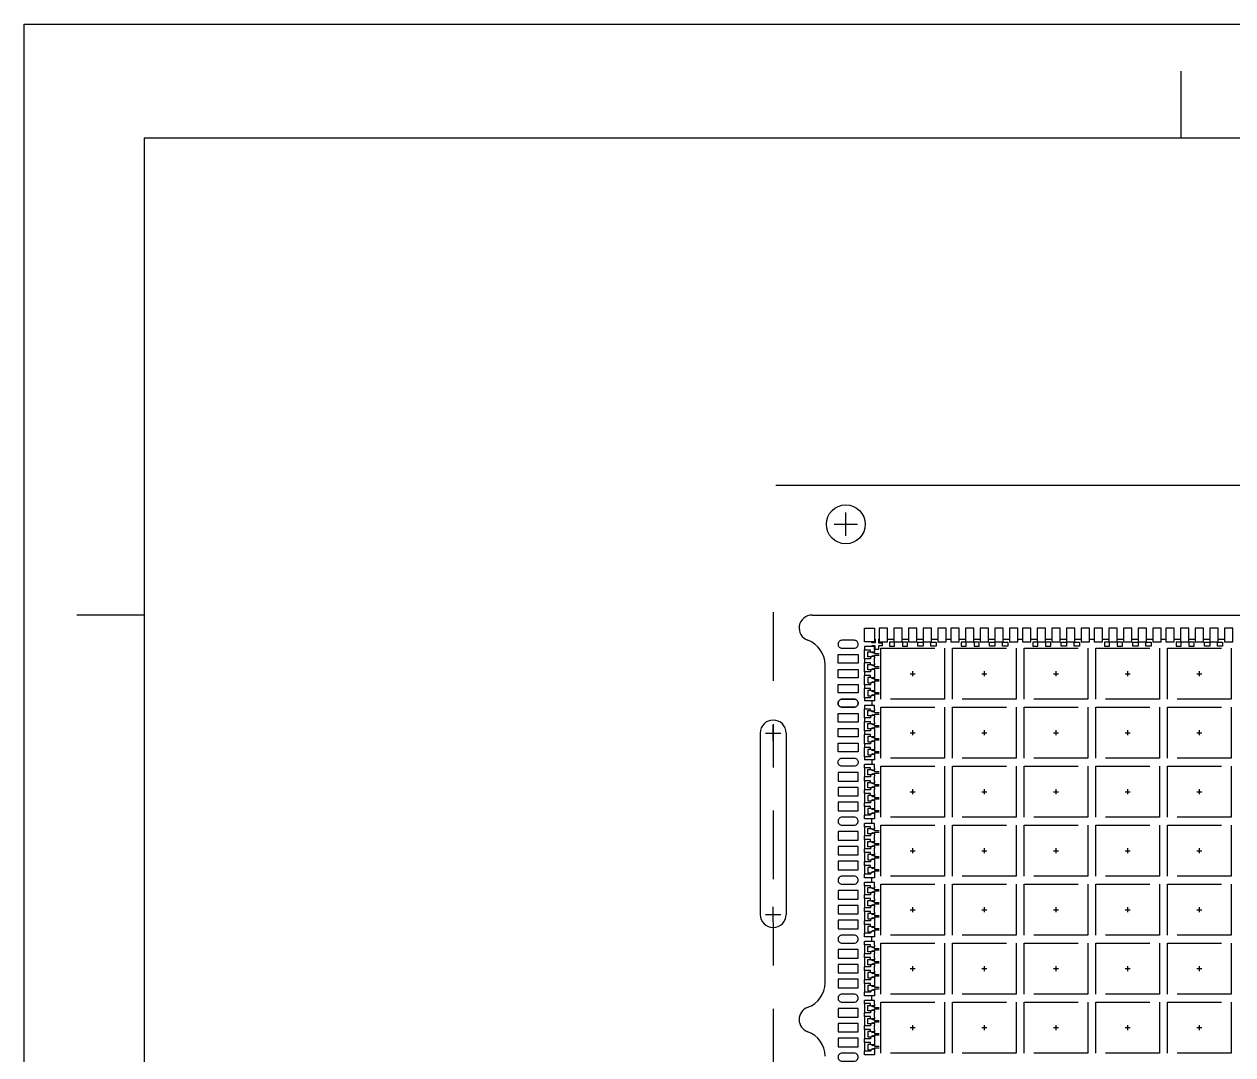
# Model space of a CAD drawing. Header units: millimetres. Extents: x 393.2 to 449.6, y 107.5 to 114.2.
# Drawn here: x 403.804 to 406.603, y 111.834 to 114.219 of the extents above; entities that cross this region are included whole.
import ezdxf

# ---------------------------------------------------------------- set-up
doc = ezdxf.new("R2010")
doc.units = ezdxf.units.MM
doc.header["$LTSCALE"] = 0.5
for name, pattern in [('CENTER', [50.8, 31.75, -6.35, 6.35, -6.35]), ('HIDDEN', [0.375, 0.25, -0.125]), ('PHANTOM', [2.5, 1.25, -0.25, 0.25, -0.25, 0.25, -0.25])]:
    doc.linetypes.add(name, pattern=pattern)
for name, color, linetype in [('1D', 4, 'Continuous'), ('BTM', 7, 'HIDDEN'), ('CEN', 2, 'CENTER'), ('DIM', 3, 'Continuous'), ('PKG', 1, 'PHANTOM'), ('TB', 7, 'Continuous')]:
    doc.layers.add(name, color=color, linetype=linetype)

# ---------------------------------------------------------------- blocks, each defined once
blk = doc.blocks.new('FR')
at = {"layer": 'TB'}
for p, q in [((78.321, 188.674), (78.321, 193.217)), ((8.115, 188.674), (8.115, 9.03)), ((275.589, 188.674), (8.115, 188.674)), ((3.573, 156.432), (8.115, 156.432))]:
    blk.add_line(p, q, dxfattribs=at)
blk.add_lwpolyline([(0, 196.391), (282.456, 196.391), (282.456, 0), (0, 0)], close=True, dxfattribs=at)
blk = doc.blocks.new('*U100')
at = {"layer": 'CEN', "ltscale": 0.005}
for p, q in [((-0.006, 0), (0.006, 0)), ((0, -0.006), (0, 0.006))]:
    blk.add_line(p, q, dxfattribs=at)
at = {"layer": 'PKG', "color": 1, "linetype": 'HIDDEN'}
blk.add_lwpolyline([(-0.0738, -0.0591), (-0.0738, 0.0591), (0.0738, 0.0591), (0.0738, -0.0591)], close=True, dxfattribs=at)
blk = doc.blocks.new('*U101')
at = {"layer": 'CEN', "color": 0, "linetype": 'ByBlock', "lineweight": -2, "transparency": 16777216}
for p in [(0, 3.4125), (0.1659, 3.4125), (0.3318, 3.4125), (0.4977, 3.4125), (0.6636, 3.4125), (0, 3.276), (0.1659, 3.276), (0.3318, 3.276), (0.4977, 3.276), (0.6636, 3.276), (0, 3.1395), (0.1659, 3.1395), (0.3318, 3.1395), (0.4977, 3.1395), (0.6636, 3.1395), (0, 3.003), (0.1659, 3.003), (0.3318, 3.003), (0.4977, 3.003), (0.6636, 3.003), (0, 2.8665), (0.1659, 2.8665), (0.3318, 2.8665), (0.4977, 2.8665), (0.6636, 2.8665), (0, 2.73), (0.1659, 2.73), (0.3318, 2.73), (0.4977, 2.73), (0.6636, 2.73), (0, 2.5935), (0.1659, 2.5935), (0.3318, 2.5935), (0.4977, 2.5935), (0.6636, 2.5935)]:
    blk.add_blockref('*U100', p, dxfattribs=at)

msp = doc.modelspace()

# ---------------------------------------------------------------- linework, layer by layer
for p, q in [((409.3425, 113.1516), (405.5444, 113.1516)), ((405.5086, 112.5786), (405.5086, 112.1587)), ((405.5686, 112.5786), (405.5686, 112.1587))]:
    msp.add_line(p, q)
at = {"ltscale": 0.03}
for p, q in [((405.7503, 112.7787), (405.7503, 112.7702)), ((405.7732, 112.7787), (405.7503, 112.7787)), ((405.7732, 112.7701), (405.7732, 112.7787)), ((405.7635, 112.7702), (405.7503, 112.7702)), ((405.7635, 112.7504), (405.7503, 112.7504)), ((405.7503, 112.7504), (405.7503, 112.7414)), ((405.7635, 112.7669), (405.7635, 112.7702)), ((405.7635, 112.7669), (405.765, 112.7669)), ((405.7635, 112.7549), (405.7635, 112.7504)), ((405.765, 112.7549), (405.7635, 112.7549)), ((405.765, 112.7669), (405.768, 112.766)), ((405.765, 112.7549), (405.768, 112.7558)), ((405.7732, 112.766), (405.768, 112.766)), ((405.7732, 112.766), (405.768, 112.766)), ((405.7732, 112.7558), (405.768, 112.7558)), ((405.7732, 112.7558), (405.768, 112.7558)), ((405.7732, 112.7401), (405.7732, 112.7517)), ((405.7635, 112.7414), (405.7503, 112.7414)), ((405.7635, 112.7204), (405.7503, 112.7204)), ((405.7503, 112.7204), (405.7503, 112.7114)), ((405.7635, 112.7369), (405.7635, 112.7414)), ((405.7635, 112.7369), (405.765, 112.7369)), ((405.765, 112.7249), (405.7635, 112.7249)), ((405.7635, 112.7249), (405.7635, 112.7204)), ((405.765, 112.7369), (405.768, 112.736)), ((405.765, 112.7249), (405.768, 112.7258)), ((405.7732, 112.736), (405.768, 112.736)), ((405.7732, 112.7258), (405.768, 112.7258)), ((405.7732, 112.7217), (405.7732, 112.7101)), ((405.7635, 112.7114), (405.7503, 112.7114)), ((405.7635, 112.7069), (405.7635, 112.7114)), ((405.765, 112.7069), (405.7635, 112.7069)), ((405.7635, 112.6949), (405.765, 112.6949)), ((405.7635, 112.6949), (405.7635, 112.6904)), ((405.765, 112.7069), (405.768, 112.706)), ((405.765, 112.6949), (405.768, 112.6958)), ((405.7732, 112.706), (405.768, 112.706)), ((405.7732, 112.6958), (405.768, 112.6958)), ((405.7732, 112.6917), (405.7732, 112.6801)), ((405.7635, 112.6904), (405.7503, 112.6904)), ((405.7503, 112.6904), (405.7503, 112.6814)), ((405.7635, 112.6814), (405.7503, 112.6814)), ((405.7635, 112.6769), (405.7635, 112.6814)), ((405.765, 112.6769), (405.7635, 112.6769)), ((405.7635, 112.6649), (405.765, 112.6649)), ((405.7635, 112.6649), (405.7635, 112.6604)), ((405.765, 112.6769), (405.768, 112.676)), ((405.765, 112.6649), (405.768, 112.6658)), ((405.7732, 112.676), (405.768, 112.676)), ((405.7732, 112.6658), (405.768, 112.6658)), ((405.7635, 112.6604), (405.7503, 112.6604)), ((405.7503, 112.6604), (405.7503, 112.653)), ((405.7732, 112.653), (405.7503, 112.653)), ((405.7503, 112.6422), (405.7503, 112.6337)), ((405.7732, 112.6422), (405.7503, 112.6422)), ((405.7732, 112.6617), (405.7732, 112.653)), ((405.7732, 112.6336), (405.7732, 112.6422)), ((405.7635, 112.6337), (405.7503, 112.6337)), ((405.7635, 112.6139), (405.7503, 112.6139)), ((405.7503, 112.6139), (405.7503, 112.6049)), ((405.7635, 112.6304), (405.7635, 112.6337)), ((405.7635, 112.6304), (405.765, 112.6304)), ((405.7635, 112.6184), (405.7635, 112.6139)), ((405.765, 112.6184), (405.7635, 112.6184)), ((405.765, 112.6304), (405.768, 112.6295)), ((405.765, 112.6184), (405.768, 112.6193)), ((405.7732, 112.6295), (405.768, 112.6295)), ((405.7732, 112.6295), (405.768, 112.6295)), ((405.7732, 112.6193), (405.768, 112.6193)), ((405.7732, 112.6193), (405.768, 112.6193)), ((405.7732, 112.6036), (405.7732, 112.6152)), ((405.7635, 112.6049), (405.7503, 112.6049)), ((405.7635, 112.5839), (405.7503, 112.5839)), ((405.7503, 112.5839), (405.7503, 112.5749)), ((405.7635, 112.6004), (405.7635, 112.6049)), ((405.7635, 112.6004), (405.765, 112.6004)), ((405.765, 112.5884), (405.7635, 112.5884)), ((405.7635, 112.5884), (405.7635, 112.5839)), ((405.765, 112.6004), (405.768, 112.5995)), ((405.765, 112.5884), (405.768, 112.5893)), ((405.7732, 112.5995), (405.768, 112.5995)), ((405.7732, 112.5893), (405.768, 112.5893)), ((405.7732, 112.5852), (405.7732, 112.5736)), ((405.7635, 112.5749), (405.7503, 112.5749)), ((405.7635, 112.5539), (405.7503, 112.5539)), ((405.7503, 112.5539), (405.7503, 112.5449)), ((405.7635, 112.5704), (405.7635, 112.5749)), ((405.765, 112.5704), (405.7635, 112.5704)), ((405.7635, 112.5584), (405.765, 112.5584)), ((405.7635, 112.5584), (405.7635, 112.5539)), ((405.765, 112.5704), (405.768, 112.5695)), ((405.765, 112.5584), (405.768, 112.5593)), ((405.7732, 112.5695), (405.768, 112.5695)), ((405.7732, 112.5593), (405.768, 112.5593)), ((405.7732, 112.5552), (405.7732, 112.5436)), ((405.7635, 112.5449), (405.7503, 112.5449)), ((405.7635, 112.5239), (405.7503, 112.5239)), ((405.7503, 112.5239), (405.7503, 112.5165)), ((405.7635, 112.5404), (405.7635, 112.5449)), ((405.765, 112.5404), (405.7635, 112.5404)), ((405.7635, 112.5284), (405.765, 112.5284)), ((405.7635, 112.5284), (405.7635, 112.5239)), ((405.765, 112.5404), (405.768, 112.5395)), ((405.765, 112.5284), (405.768, 112.5293)), ((405.7732, 112.5395), (405.768, 112.5395)), ((405.7732, 112.5293), (405.768, 112.5293)), ((405.7732, 112.5252), (405.7732, 112.5165)), ((405.7732, 112.5165), (405.7503, 112.5165)), ((405.7732, 112.5057), (405.7503, 112.5057)), ((405.7503, 112.4984), (405.7503, 112.5057)), ((405.7635, 112.4984), (405.7503, 112.4984)), ((405.7635, 112.4939), (405.7635, 112.4984)), ((405.7732, 112.4971), (405.7732, 112.5057)), ((405.7635, 112.4774), (405.7503, 112.4774)), ((405.7503, 112.4684), (405.7503, 112.4774)), ((405.7635, 112.4684), (405.7503, 112.4684)), ((405.7635, 112.4939), (405.765, 112.4939)), ((405.765, 112.4819), (405.7635, 112.4819)), ((405.7635, 112.4819), (405.7635, 112.4774)), ((405.7635, 112.4639), (405.7635, 112.4684)), ((405.765, 112.4939), (405.768, 112.493)), ((405.765, 112.4819), (405.768, 112.4828)), ((405.7732, 112.493), (405.768, 112.493)), ((405.7732, 112.4828), (405.768, 112.4828)), ((405.7732, 112.4671), (405.7732, 112.4787)), ((405.7635, 112.4474), (405.7503, 112.4474)), ((405.7503, 112.4384), (405.7503, 112.4474)), ((405.7635, 112.4639), (405.765, 112.4639)), ((405.765, 112.4519), (405.7635, 112.4519)), ((405.7635, 112.4519), (405.7635, 112.4474)), ((405.765, 112.4639), (405.768, 112.463)), ((405.765, 112.4519), (405.768, 112.4528)), ((405.7732, 112.463), (405.768, 112.463)), ((405.7732, 112.4528), (405.768, 112.4528)), ((405.7732, 112.4371), (405.7732, 112.4487)), ((405.7635, 112.4384), (405.7503, 112.4384)), ((405.7635, 112.4174), (405.7503, 112.4174)), ((405.7503, 112.4084), (405.7503, 112.4174)), ((405.7635, 112.4339), (405.7635, 112.4384)), ((405.765, 112.4339), (405.7635, 112.4339)), ((405.7635, 112.4219), (405.765, 112.4219)), ((405.7635, 112.4219), (405.7635, 112.4174)), ((405.765, 112.4339), (405.768, 112.433)), ((405.765, 112.4219), (405.768, 112.4228)), ((405.7732, 112.433), (405.768, 112.433)), ((405.7732, 112.4228), (405.768, 112.4228)), ((405.7732, 112.4187), (405.7732, 112.4071)), ((405.7635, 112.4084), (405.7503, 112.4084)), ((405.7635, 112.3886), (405.7503, 112.3886)), ((405.7503, 112.38), (405.7503, 112.3886)), ((405.7635, 112.4039), (405.7635, 112.4084)), ((405.765, 112.4039), (405.7635, 112.4039)), ((405.7635, 112.3919), (405.7635, 112.3886)), ((405.7635, 112.3919), (405.765, 112.3919)), ((405.765, 112.4039), (405.768, 112.403)), ((405.765, 112.3919), (405.768, 112.3928)), ((405.7732, 112.403), (405.768, 112.403)), ((405.7732, 112.403), (405.768, 112.403)), ((405.7732, 112.3928), (405.768, 112.3928)), ((405.7732, 112.3928), (405.768, 112.3928)), ((405.7732, 112.3887), (405.7732, 112.38)), ((405.7732, 112.38), (405.7503, 112.38)), ((405.7732, 112.3692), (405.7503, 112.3692)), ((405.7503, 112.3619), (405.7503, 112.3692)), ((405.7635, 112.3619), (405.7503, 112.3619)), ((405.7635, 112.3574), (405.7635, 112.3619)), ((405.7635, 112.3574), (405.765, 112.3574)), ((405.765, 112.3574), (405.768, 112.3565)), ((405.7732, 112.3565), (405.768, 112.3565)), ((405.7732, 112.3606), (405.7732, 112.3692)), ((405.7635, 112.3409), (405.7503, 112.3409)), ((405.7503, 112.3319), (405.7503, 112.3409)), ((405.7635, 112.3319), (405.7503, 112.3319)), ((405.765, 112.3454), (405.7635, 112.3454)), ((405.7635, 112.3454), (405.7635, 112.3409)), ((405.7635, 112.3274), (405.7635, 112.3319)), ((405.765, 112.3454), (405.768, 112.3463)), ((405.7732, 112.3463), (405.768, 112.3463)), ((405.7732, 112.3306), (405.7732, 112.3422)), ((405.7635, 112.3109), (405.7503, 112.3109)), ((405.7503, 112.3019), (405.7503, 112.3109)), ((405.7635, 112.3019), (405.7503, 112.3019)), ((405.7635, 112.3274), (405.765, 112.3274)), ((405.765, 112.3154), (405.7635, 112.3154)), ((405.7635, 112.3154), (405.7635, 112.3109)), ((405.7635, 112.2974), (405.7635, 112.3019)), ((405.765, 112.3274), (405.768, 112.3265)), ((405.765, 112.3154), (405.768, 112.3163)), ((405.7732, 112.3265), (405.768, 112.3265)), ((405.7732, 112.3163), (405.768, 112.3163)), ((405.7732, 112.3006), (405.7732, 112.3122)), ((405.7635, 112.2809), (405.7503, 112.2809)), ((405.7503, 112.2719), (405.7503, 112.2809)), ((405.7635, 112.2719), (405.7503, 112.2719)), ((405.765, 112.2974), (405.7635, 112.2974)), ((405.7635, 112.2854), (405.765, 112.2854)), ((405.7635, 112.2854), (405.7635, 112.2809)), ((405.7635, 112.2674), (405.7635, 112.2719)), ((405.765, 112.2974), (405.768, 112.2965)), ((405.765, 112.2854), (405.768, 112.2863)), ((405.7732, 112.2965), (405.768, 112.2965)), ((405.7732, 112.2863), (405.768, 112.2863)), ((405.7732, 112.2822), (405.7732, 112.2706)), ((405.7635, 112.2521), (405.7503, 112.2521)), ((405.7503, 112.2435), (405.7503, 112.2521)), ((405.765, 112.2674), (405.7635, 112.2674)), ((405.7635, 112.2554), (405.7635, 112.2521)), ((405.7635, 112.2554), (405.765, 112.2554)), ((405.765, 112.2674), (405.768, 112.2665)), ((405.765, 112.2554), (405.768, 112.2563)), ((405.7732, 112.2665), (405.768, 112.2665)), ((405.7732, 112.2665), (405.768, 112.2665)), ((405.7732, 112.2563), (405.768, 112.2563)), ((405.7732, 112.2563), (405.768, 112.2563)), ((405.7732, 112.2522), (405.7732, 112.2435)), ((405.7732, 112.2435), (405.7503, 112.2435)), ((405.7732, 112.2327), (405.7503, 112.2327)), ((405.7503, 112.2254), (405.7503, 112.2327)), ((405.7635, 112.2254), (405.7503, 112.2254)), ((405.7635, 112.2209), (405.7635, 112.2254)), ((405.7635, 112.2209), (405.765, 112.2209)), ((405.765, 112.2209), (405.768, 112.22)), ((405.7732, 112.22), (405.768, 112.22)), ((405.7732, 112.2241), (405.7732, 112.2327)), ((405.7635, 112.2044), (405.7503, 112.2044)), ((405.7503, 112.1954), (405.7503, 112.2044)), ((405.7635, 112.1954), (405.7503, 112.1954)), ((405.765, 112.2089), (405.7635, 112.2089)), ((405.7635, 112.2089), (405.7635, 112.2044)), ((405.7635, 112.1909), (405.7635, 112.1954)), ((405.7635, 112.1909), (405.765, 112.1909)), ((405.765, 112.2089), (405.768, 112.2098)), ((405.765, 112.1909), (405.768, 112.19)), ((405.7732, 112.2098), (405.768, 112.2098)), ((405.7732, 112.19), (405.768, 112.19)), ((405.7732, 112.1941), (405.7732, 112.2057)), ((405.7635, 112.1744), (405.7503, 112.1744)), ((405.7503, 112.1654), (405.7503, 112.1744)), ((405.7635, 112.1654), (405.7503, 112.1654)), ((405.765, 112.1789), (405.7635, 112.1789)), ((405.7635, 112.1789), (405.7635, 112.1744)), ((405.7635, 112.1609), (405.7635, 112.1654)), ((405.765, 112.1609), (405.7635, 112.1609)), ((405.765, 112.1789), (405.768, 112.1798)), ((405.765, 112.1609), (405.768, 112.16)), ((405.7732, 112.1798), (405.768, 112.1798)), ((405.7732, 112.16), (405.768, 112.16)), ((405.7732, 112.1641), (405.7732, 112.1757)), ((405.7635, 112.1444), (405.7503, 112.1444)), ((405.7503, 112.1354), (405.7503, 112.1444)), ((405.7635, 112.1354), (405.7503, 112.1354)), ((405.7635, 112.1489), (405.765, 112.1489)), ((405.7635, 112.1489), (405.7635, 112.1444)), ((405.7635, 112.1309), (405.7635, 112.1354)), ((405.765, 112.1489), (405.768, 112.1498)), ((405.7732, 112.1498), (405.768, 112.1498)), ((405.7732, 112.1457), (405.7732, 112.1341)), ((405.7635, 112.1156), (405.7503, 112.1156)), ((405.7503, 112.107), (405.7503, 112.1156)), ((405.7732, 112.107), (405.7503, 112.107)), ((405.765, 112.1309), (405.7635, 112.1309)), ((405.7635, 112.1189), (405.7635, 112.1156)), ((405.7635, 112.1189), (405.765, 112.1189)), ((405.765, 112.1309), (405.768, 112.13)), ((405.765, 112.1189), (405.768, 112.1198)), ((405.7732, 112.13), (405.768, 112.13)), ((405.7732, 112.13), (405.768, 112.13)), ((405.7732, 112.1198), (405.768, 112.1198)), ((405.7732, 112.1198), (405.768, 112.1198)), ((405.7732, 112.1157), (405.7732, 112.107)), ((405.7732, 112.0962), (405.7503, 112.0962)), ((405.7503, 112.0889), (405.7503, 112.0962)), ((405.7635, 112.0889), (405.7503, 112.0889)), ((405.7635, 112.0844), (405.7635, 112.0889)), ((405.7635, 112.0844), (405.765, 112.0844)), ((405.765, 112.0844), (405.768, 112.0835)), ((405.7732, 112.0835), (405.768, 112.0835)), ((405.7732, 112.0876), (405.7732, 112.0962)), ((405.7635, 112.0679), (405.7503, 112.0679)), ((405.7503, 112.0589), (405.7503, 112.0679)), ((405.7635, 112.0589), (405.7503, 112.0589)), ((405.765, 112.0724), (405.7635, 112.0724)), ((405.7635, 112.0724), (405.7635, 112.0679)), ((405.7635, 112.0544), (405.7635, 112.0589)), ((405.7635, 112.0544), (405.765, 112.0544)), ((405.765, 112.0724), (405.768, 112.0733)), ((405.765, 112.0544), (405.768, 112.0535)), ((405.7732, 112.0733), (405.768, 112.0733)), ((405.7732, 112.0535), (405.768, 112.0535)), ((405.7732, 112.0576), (405.7732, 112.0692)), ((405.7635, 112.0379), (405.7503, 112.0379)), ((405.7503, 112.0289), (405.7503, 112.0379)), ((405.7635, 112.0289), (405.7503, 112.0289)), ((405.765, 112.0424), (405.7635, 112.0424)), ((405.7635, 112.0424), (405.7635, 112.0379)), ((405.7635, 112.0244), (405.7635, 112.0289)), ((405.765, 112.0244), (405.7635, 112.0244)), ((405.765, 112.0424), (405.768, 112.0433)), ((405.765, 112.0244), (405.768, 112.0235)), ((405.7732, 112.0433), (405.768, 112.0433)), ((405.7732, 112.0235), (405.768, 112.0235)), ((405.7732, 112.0276), (405.7732, 112.0392)), ((405.7635, 112.0079), (405.7503, 112.0079)), ((405.7503, 111.9989), (405.7503, 112.0079)), ((405.7635, 111.9989), (405.7503, 111.9989)), ((405.7635, 112.0124), (405.765, 112.0124)), ((405.7635, 112.0124), (405.7635, 112.0079)), ((405.7635, 111.9944), (405.7635, 111.9989)), ((405.765, 111.9944), (405.7635, 111.9944)), ((405.765, 112.0124), (405.768, 112.0133)), ((405.765, 111.9944), (405.768, 111.9935)), ((405.7732, 112.0133), (405.768, 112.0133)), ((405.7732, 111.9935), (405.768, 111.9935)), ((405.7732, 111.9935), (405.768, 111.9935)), ((405.7732, 112.0092), (405.7732, 111.9976)), ((405.7635, 111.9791), (405.7503, 111.9791)), ((405.7503, 111.9705), (405.7503, 111.9791)), ((405.7732, 111.9705), (405.7503, 111.9705)), ((405.7635, 111.9824), (405.7635, 111.9791)), ((405.7635, 111.9824), (405.765, 111.9824)), ((405.765, 111.9824), (405.768, 111.9833)), ((405.7732, 111.9833), (405.768, 111.9833)), ((405.7732, 111.9833), (405.768, 111.9833)), ((405.7732, 111.9792), (405.7732, 111.9705)), ((405.7732, 111.9597), (405.7503, 111.9597)), ((405.7503, 111.9524), (405.7503, 111.9597)), ((405.7635, 111.9524), (405.7503, 111.9524)), ((405.7635, 111.9479), (405.7635, 111.9524)), ((405.7635, 111.9479), (405.765, 111.9479)), ((405.765, 111.9479), (405.768, 111.947)), ((405.765, 111.9359), (405.768, 111.9368)), ((405.7732, 111.947), (405.768, 111.947)), ((405.7732, 111.9368), (405.768, 111.9368)), ((405.7732, 111.9511), (405.7732, 111.9597)), ((405.7635, 111.9314), (405.7503, 111.9314)), ((405.7503, 111.9224), (405.7503, 111.9314)), ((405.7635, 111.9224), (405.7503, 111.9224)), ((405.765, 111.9359), (405.7635, 111.9359)), ((405.7635, 111.9359), (405.7635, 111.9314)), ((405.7635, 111.9179), (405.7635, 111.9224)), ((405.7635, 111.9179), (405.765, 111.9179)), ((405.765, 111.9179), (405.768, 111.917)), ((405.7732, 111.917), (405.768, 111.917)), ((405.7732, 111.9211), (405.7732, 111.9327)), ((405.7635, 111.9014), (405.7503, 111.9014)), ((405.7503, 111.8924), (405.7503, 111.9014)), ((405.7635, 111.8924), (405.7503, 111.8924)), ((405.765, 111.9059), (405.7635, 111.9059)), ((405.7635, 111.9059), (405.7635, 111.9014)), ((405.7635, 111.8879), (405.7635, 111.8924)), ((405.765, 111.8879), (405.7635, 111.8879)), ((405.765, 111.9059), (405.768, 111.9068)), ((405.765, 111.8879), (405.768, 111.887)), ((405.7732, 111.9068), (405.768, 111.9068)), ((405.7732, 111.887), (405.768, 111.887)), ((405.7732, 111.8911), (405.7732, 111.9027)), ((405.7635, 111.8714), (405.7503, 111.8714)), ((405.7503, 111.8624), (405.7503, 111.8714)), ((405.7635, 111.8624), (405.7503, 111.8624)), ((405.7635, 111.8759), (405.765, 111.8759)), ((405.7635, 111.8759), (405.7635, 111.8714)), ((405.7635, 111.8579), (405.7635, 111.8624)), ((405.765, 111.8579), (405.7635, 111.8579)), ((405.765, 111.8759), (405.768, 111.8768)), ((405.765, 111.8579), (405.768, 111.857)), ((405.7732, 111.8768), (405.768, 111.8768)), ((405.7732, 111.857), (405.768, 111.857)), ((405.7732, 111.857), (405.768, 111.857)), ((405.7732, 111.8727), (405.7732, 111.8611)), ((405.7635, 111.8426), (405.7503, 111.8426)), ((405.7503, 111.834), (405.7503, 111.8426)), ((405.7732, 111.834), (405.7503, 111.834)), ((405.7635, 111.8459), (405.7635, 111.8426)), ((405.7635, 111.8459), (405.765, 111.8459)), ((405.765, 111.8459), (405.768, 111.8468)), ((405.7732, 111.8468), (405.768, 111.8468)), ((405.7732, 111.8468), (405.768, 111.8468)), ((405.7732, 111.8427), (405.7732, 111.834))]:
    msp.add_line(p, q, dxfattribs=at)
for points in [[(405.7732, 112.7895), (405.7503, 112.7895), (405.7503, 112.8216), (405.7732, 112.8216)], [(405.784, 112.7895), (405.8035, 112.7895), (405.8035, 112.8216), (405.784, 112.8216)], [(405.8179, 112.7895), (405.8374, 112.7895), (405.8374, 112.8216), (405.8179, 112.8216)], [(405.8518, 112.7895), (405.8713, 112.7895), (405.8713, 112.8216), (405.8518, 112.8216)], [(405.8857, 112.7895), (405.9052, 112.7895), (405.9052, 112.8216), (405.8857, 112.8216)], [(405.9196, 112.7895), (405.9391, 112.7895), (405.9391, 112.8216), (405.9196, 112.8216)], [(405.9499, 112.7895), (405.9694, 112.7895), (405.9694, 112.8216), (405.9499, 112.8216)], [(405.9838, 112.7895), (406.0033, 112.7895), (406.0033, 112.8216), (405.9838, 112.8216)], [(406.0177, 112.7895), (406.0372, 112.7895), (406.0372, 112.8216), (406.0177, 112.8216)], [(406.0516, 112.7895), (406.0711, 112.7895), (406.0711, 112.8216), (406.0516, 112.8216)], [(406.0855, 112.7895), (406.105, 112.7895), (406.105, 112.8216), (406.0855, 112.8216)], [(406.1158, 112.7895), (406.1353, 112.7895), (406.1353, 112.8216), (406.1158, 112.8216)], [(406.1497, 112.7895), (406.1692, 112.7895), (406.1692, 112.8216), (406.1497, 112.8216)], [(406.1836, 112.7895), (406.2031, 112.7895), (406.2031, 112.8216), (406.1836, 112.8216)], [(406.2175, 112.7895), (406.237, 112.7895), (406.237, 112.8216), (406.2175, 112.8216)], [(406.2514, 112.7895), (406.2709, 112.7895), (406.2709, 112.8216), (406.2514, 112.8216)], [(406.2817, 112.7895), (406.3012, 112.7895), (406.3012, 112.8216), (406.2817, 112.8216)], [(406.3156, 112.7895), (406.3351, 112.7895), (406.3351, 112.8216), (406.3156, 112.8216)], [(406.3495, 112.7895), (406.369, 112.7895), (406.369, 112.8216), (406.3495, 112.8216)], [(406.3834, 112.7895), (406.4029, 112.7895), (406.4029, 112.8216), (406.3834, 112.8216)], [(406.4173, 112.7895), (406.4368, 112.7895), (406.4368, 112.8216), (406.4173, 112.8216)], [(406.4476, 112.7895), (406.4671, 112.7895), (406.4671, 112.8216), (406.4476, 112.8216)], [(406.4815, 112.7895), (406.501, 112.7895), (406.501, 112.8216), (406.4815, 112.8216)], [(406.5154, 112.7895), (406.5349, 112.7895), (406.5349, 112.8216), (406.5154, 112.8216)], [(406.5493, 112.7895), (406.5688, 112.7895), (406.5688, 112.8216), (406.5493, 112.8216)], [(406.5832, 112.7895), (406.6027, 112.7895), (406.6027, 112.8216), (406.5832, 112.8216)], [(405.7353, 112.7405), (405.6886, 112.7405), (405.6886, 112.7603), (405.7353, 112.7603)], [(405.7353, 112.706), (405.6886, 112.706), (405.6886, 112.7258), (405.7353, 112.7258)], [(405.7353, 112.6715), (405.6886, 112.6715), (405.6886, 112.6913), (405.7353, 112.6913)], [(405.7353, 112.604), (405.6886, 112.604), (405.6886, 112.6238), (405.7353, 112.6238)], [(405.7353, 112.5695), (405.6886, 112.5695), (405.6886, 112.5893), (405.7353, 112.5893)], [(405.7353, 112.535), (405.6886, 112.535), (405.6886, 112.5548), (405.7353, 112.5548)], [(405.7353, 112.4873), (405.6886, 112.4873), (405.6886, 112.4675), (405.7353, 112.4675)], [(405.7353, 112.4528), (405.6886, 112.4528), (405.6886, 112.433), (405.7353, 112.433)], [(405.7353, 112.4183), (405.6886, 112.4183), (405.6886, 112.3985), (405.7353, 112.3985)], [(405.7353, 112.3508), (405.6886, 112.3508), (405.6886, 112.331), (405.7353, 112.331)], [(405.7353, 112.3163), (405.6886, 112.3163), (405.6886, 112.2965), (405.7353, 112.2965)], [(405.7353, 112.2818), (405.6886, 112.2818), (405.6886, 112.262), (405.7353, 112.262)], [(405.7353, 112.2143), (405.6886, 112.2143), (405.6886, 112.1945), (405.7353, 112.1945)], [(405.7353, 112.1798), (405.6886, 112.1798), (405.6886, 112.16), (405.7353, 112.16)], [(405.7353, 112.1453), (405.6886, 112.1453), (405.6886, 112.1255), (405.7353, 112.1255)], [(405.7353, 112.0778), (405.6886, 112.0778), (405.6886, 112.058), (405.7353, 112.058)], [(405.7353, 112.0433), (405.6886, 112.0433), (405.6886, 112.0235), (405.7353, 112.0235)], [(405.7353, 112.0088), (405.6886, 112.0088), (405.6886, 111.989), (405.7353, 111.989)], [(405.7353, 111.9413), (405.6886, 111.9413), (405.6886, 111.9215), (405.7353, 111.9215)], [(405.7353, 111.9068), (405.6886, 111.9068), (405.6886, 111.887), (405.7353, 111.887)], [(405.7353, 111.8723), (405.6886, 111.8723), (405.6886, 111.8525), (405.7353, 111.8525)]]:
    msp.add_lwpolyline(points, close=True, dxfattribs=at)
for points in [[(405.7261, 112.7933), (405.6978, 112.7933, 0.414214), (405.6886, 112.7841), (405.6886, 112.7841, 0.414214), (405.6978, 112.775), (405.7261, 112.775, 0.414214), (405.7353, 112.7841), (405.7353, 112.7841, 0.414214)], [(405.7261, 112.6385), (405.6978, 112.6385, -0.414214), (405.6886, 112.6476), (405.6886, 112.6476, -0.414214), (405.6978, 112.6568), (405.7261, 112.6568, -0.414214), (405.7353, 112.6476), (405.7353, 112.6476, -0.414214)], [(405.7261, 112.6568), (405.6978, 112.6568, 0.414214), (405.6886, 112.6476), (405.6886, 112.6476, 0.414214), (405.6978, 112.6385), (405.7261, 112.6385, 0.414214), (405.7353, 112.6476), (405.7353, 112.6476, 0.414214)], [(405.7261, 112.502), (405.6978, 112.502, -0.414214), (405.6886, 112.5111), (405.6886, 112.5111, -0.414214), (405.6978, 112.5203), (405.7261, 112.5203, -0.414214), (405.7353, 112.5111), (405.7353, 112.5111, -0.414214)], [(405.7261, 112.3838), (405.6978, 112.3838, 0.414214), (405.6886, 112.3746), (405.6886, 112.3746, 0.414214), (405.6978, 112.3655), (405.7261, 112.3655, 0.414214), (405.7353, 112.3746), (405.7353, 112.3746, 0.414214)], [(405.7261, 112.2473), (405.6978, 112.2473, 0.414214), (405.6886, 112.2381), (405.6886, 112.2381, 0.414214), (405.6978, 112.229), (405.7261, 112.229, 0.414214), (405.7353, 112.2381), (405.7353, 112.2381, 0.414214)], [(405.7261, 112.1108), (405.6978, 112.1108, 0.414214), (405.6886, 112.1016), (405.6886, 112.1016, 0.414214), (405.6978, 112.0925), (405.7261, 112.0925, 0.414214), (405.7353, 112.1016), (405.7353, 112.1016, 0.414214)], [(405.7261, 111.9743), (405.6978, 111.9743, 0.414214), (405.6886, 111.9651), (405.6886, 111.9651, 0.414214), (405.6978, 111.956), (405.7261, 111.956, 0.414214), (405.7353, 111.9651), (405.7353, 111.9651, 0.414214)], [(405.7261, 111.8378), (405.6978, 111.8378, 0.414214), (405.6886, 111.8286), (405.6886, 111.8286, 0.414214), (405.6978, 111.8195), (405.7261, 111.8195, 0.414214), (405.7353, 111.8286), (405.7353, 111.8286, 0.414214)]]:
    msp.add_lwpolyline(points, format="xyb", close=True, dxfattribs=at)
for centre, radius, start, end in [((405.7695, 112.7706), 0.00582, 219.7191, 270.2471), ((405.7695, 112.7512), 0.00582, 89.7529, 140.2809), ((405.7691, 112.7725), 0.00775, 273.0375, 302.4518), ((405.7691, 112.7492), 0.00775, 57.5482, 86.9625), ((405.7714, 112.768), 0.00275, 312.2759, 47.7241), ((405.7714, 112.7538), 0.00275, 312.2759, 47.7241), ((405.7695, 112.7406), 0.00582, 219.7191, 270.2471), ((405.7695, 112.7212), 0.00582, 89.7529, 140.2809), ((405.7691, 112.7425), 0.00775, 273.0375, 302.4518), ((405.7691, 112.7192), 0.00775, 57.5482, 86.9625), ((405.7714, 112.738), 0.00275, 312.2759, 47.7241), ((405.7714, 112.7238), 0.00275, 312.2759, 47.7241), ((405.7695, 112.7106), 0.00582, 219.7191, 270.2471), ((405.7695, 112.6912), 0.00582, 89.7529, 140.2809), ((405.7691, 112.7125), 0.00775, 273.0375, 302.4518), ((405.7691, 112.6892), 0.00775, 57.5482, 86.9625), ((405.7714, 112.708), 0.00275, 312.2759, 47.7241), ((405.7714, 112.6938), 0.00275, 312.2759, 47.7241), ((405.7695, 112.6806), 0.00582, 219.7191, 270.2471), ((405.7695, 112.6612), 0.00582, 89.7529, 140.2809), ((405.7691, 112.6825), 0.00775, 273.0375, 302.4518), ((405.7691, 112.6592), 0.00775, 57.5482, 86.9625), ((405.7714, 112.678), 0.00275, 312.2759, 47.7241), ((405.7714, 112.6638), 0.00275, 312.2759, 47.7241), ((405.7695, 112.6341), 0.00582, 219.7191, 270.2471), ((405.7695, 112.6147), 0.00582, 89.7529, 140.2809), ((405.7691, 112.636), 0.00775, 273.0375, 302.4518), ((405.7691, 112.6127), 0.00775, 57.5482, 86.9625), ((405.7714, 112.6315), 0.00275, 312.2759, 47.7241), ((405.7714, 112.6173), 0.00275, 312.2759, 47.7241), ((405.7695, 112.6041), 0.00582, 219.7191, 270.2471), ((405.7695, 112.5847), 0.00582, 89.7529, 140.2809), ((405.7691, 112.606), 0.00775, 273.0375, 302.4518), ((405.7691, 112.5827), 0.00775, 57.5482, 86.9625), ((405.7714, 112.6015), 0.00275, 312.2759, 47.7241), ((405.7714, 112.5873), 0.00275, 312.2759, 47.7241), ((405.7695, 112.5741), 0.00582, 219.7191, 270.2471), ((405.7695, 112.5547), 0.00582, 89.7529, 140.2809), ((405.7691, 112.576), 0.00775, 273.0375, 302.4518), ((405.7691, 112.5527), 0.00775, 57.5482, 86.9625), ((405.7714, 112.5715), 0.00275, 312.2759, 47.7241), ((405.7714, 112.5573), 0.00275, 312.2759, 47.7241), ((405.7695, 112.5441), 0.00582, 219.7191, 270.2471), ((405.7695, 112.5247), 0.00582, 89.7529, 140.2809), ((405.7691, 112.546), 0.00775, 273.0375, 302.4518), ((405.7691, 112.5227), 0.00775, 57.5482, 86.9625), ((405.7714, 112.5415), 0.00275, 312.2759, 47.7241), ((405.7714, 112.5273), 0.00275, 312.2759, 47.7241), ((405.7714, 112.495), 0.00275, 312.2759, 47.7241), ((405.7695, 112.4976), 0.00582, 219.7191, 270.2471), ((405.7695, 112.4782), 0.00582, 89.7529, 140.2809), ((405.7691, 112.4995), 0.00775, 273.0375, 302.4518), ((405.7691, 112.4762), 0.00775, 57.5482, 86.9625), ((405.7714, 112.4808), 0.00275, 312.2759, 47.7241), ((405.7695, 112.4676), 0.00582, 219.7191, 270.2471), ((405.7695, 112.4482), 0.00582, 89.7529, 140.2809), ((405.7691, 112.4695), 0.00775, 273.0375, 302.4518), ((405.7691, 112.4462), 0.00775, 57.5482, 86.9625), ((405.7714, 112.465), 0.00275, 312.2759, 47.7241), ((405.7714, 112.4508), 0.00275, 312.2759, 47.7241), ((405.7695, 112.4376), 0.00582, 219.7191, 270.2471), ((405.7695, 112.4182), 0.00582, 89.7529, 140.2809), ((405.7691, 112.4395), 0.00775, 273.0375, 302.4518), ((405.7691, 112.4162), 0.00775, 57.5482, 86.9625), ((405.7714, 112.435), 0.00275, 312.2759, 47.7241), ((405.7714, 112.4208), 0.00275, 312.2759, 47.7241), ((405.7695, 112.4076), 0.00582, 219.7191, 270.2471), ((405.7695, 112.3882), 0.00582, 89.7529, 140.2809), ((405.7691, 112.4095), 0.00775, 273.0375, 302.4518), ((405.7691, 112.3862), 0.00775, 57.5482, 86.9625), ((405.7714, 112.405), 0.00275, 312.2759, 47.7241), ((405.7714, 112.3908), 0.00275, 312.2759, 47.7241), ((405.7695, 112.3611), 0.00582, 219.7191, 270.2471), ((405.7691, 112.363), 0.00775, 273.0375, 302.4518), ((405.7714, 112.3585), 0.00275, 312.2759, 47.7241), ((405.7695, 112.3417), 0.00582, 89.7529, 140.2809), ((405.7691, 112.3397), 0.00775, 57.5482, 86.9625), ((405.7714, 112.3443), 0.00275, 312.2759, 47.7241), ((405.7714, 112.3285), 0.00275, 312.2759, 47.7241), ((405.7695, 112.3311), 0.00582, 219.7191, 270.2471), ((405.7695, 112.3117), 0.00582, 89.7529, 140.2809), ((405.7691, 112.333), 0.00775, 273.0375, 302.4518), ((405.7691, 112.3097), 0.00775, 57.5482, 86.9625), ((405.7714, 112.3143), 0.00275, 312.2759, 47.7241), ((405.7714, 112.2985), 0.00275, 312.2759, 47.7241), ((405.7695, 112.3011), 0.00582, 219.7191, 270.2471), ((405.7695, 112.2817), 0.00582, 89.7529, 140.2809), ((405.7691, 112.303), 0.00775, 273.0375, 302.4518), ((405.7691, 112.2797), 0.00775, 57.5482, 86.9625), ((405.7714, 112.2843), 0.00275, 312.2759, 47.7241), ((405.7695, 112.2711), 0.00582, 219.7191, 270.2471), ((405.7695, 112.2517), 0.00582, 89.7529, 140.2809), ((405.7691, 112.273), 0.00775, 273.0375, 302.4518), ((405.7691, 112.2497), 0.00775, 57.5482, 86.9625), ((405.7714, 112.2685), 0.00275, 312.2759, 47.7241), ((405.7714, 112.2543), 0.00275, 312.2759, 47.7241), ((405.7695, 112.2246), 0.00582, 219.7191, 270.2471), ((405.7691, 112.2265), 0.00775, 273.0375, 302.4518), ((405.7714, 112.222), 0.00275, 312.2759, 47.7241), ((405.7695, 112.2052), 0.00582, 89.7529, 140.2809), ((405.7695, 112.1946), 0.00582, 219.7191, 270.2471), ((405.7691, 112.2032), 0.00775, 57.5482, 86.9625), ((405.7691, 112.1965), 0.00775, 273.0375, 302.4518), ((405.7714, 112.2078), 0.00275, 312.2759, 47.7241), ((405.7714, 112.192), 0.00275, 312.2759, 47.7241), ((405.7695, 112.1752), 0.00582, 89.7529, 140.2809), ((405.7695, 112.1646), 0.00582, 219.7191, 270.2471), ((405.7691, 112.1732), 0.00775, 57.5482, 86.9625), ((405.7691, 112.1665), 0.00775, 273.0375, 302.4518), ((405.7714, 112.1778), 0.00275, 312.2759, 47.7241), ((405.7714, 112.162), 0.00275, 312.2759, 47.7241), ((405.7695, 112.1452), 0.00582, 89.7529, 140.2809), ((405.7691, 112.1432), 0.00775, 57.5482, 86.9625), ((405.7714, 112.1478), 0.00275, 312.2759, 47.7241), ((405.7714, 112.132), 0.00275, 312.2759, 47.7241), ((405.7695, 112.1346), 0.00582, 219.7191, 270.2471), ((405.7695, 112.1152), 0.00582, 89.7529, 140.2809), ((405.7691, 112.1365), 0.00775, 273.0375, 302.4518), ((405.7691, 112.1132), 0.00775, 57.5482, 86.9625), ((405.7714, 112.1178), 0.00275, 312.2759, 47.7241), ((405.7695, 112.0881), 0.00582, 219.7191, 270.2471), ((405.7691, 112.09), 0.00775, 273.0375, 302.4518), ((405.7714, 112.0855), 0.00275, 312.2759, 47.7241), ((405.7695, 112.0687), 0.00582, 89.7529, 140.2809), ((405.7695, 112.0581), 0.00582, 219.7191, 270.2471), ((405.7691, 112.0667), 0.00775, 57.5482, 86.9625), ((405.7691, 112.06), 0.00775, 273.0375, 302.4518), ((405.7714, 112.0713), 0.00275, 312.2759, 47.7241), ((405.7714, 112.0555), 0.00275, 312.2759, 47.7241), ((405.7695, 112.0387), 0.00582, 89.7529, 140.2809), ((405.7695, 112.0281), 0.00582, 219.7191, 270.2471), ((405.7691, 112.0367), 0.00775, 57.5482, 86.9625), ((405.7691, 112.03), 0.00775, 273.0375, 302.4518), ((405.7714, 112.0413), 0.00275, 312.2759, 47.7241), ((405.7714, 112.0255), 0.00275, 312.2759, 47.7241), ((405.7695, 112.0087), 0.00582, 89.7529, 140.2809), ((405.7695, 111.9981), 0.00582, 219.7191, 270.2471), ((405.7691, 112.0067), 0.00775, 57.5482, 86.9625), ((405.7691, 112), 0.00775, 273.0375, 302.4518), ((405.7714, 112.0113), 0.00275, 312.2759, 47.7241), ((405.7714, 111.9955), 0.00275, 312.2759, 47.7241), ((405.7695, 111.9787), 0.00582, 89.7529, 140.2809), ((405.7691, 111.9767), 0.00775, 57.5482, 86.9625), ((405.7714, 111.9813), 0.00275, 312.2759, 47.7241), ((405.7695, 111.9516), 0.00582, 219.7191, 270.2471), ((405.7695, 111.9322), 0.00582, 89.7529, 140.2809), ((405.7691, 111.9535), 0.00775, 273.0375, 302.4518), ((405.7691, 111.9302), 0.00775, 57.5482, 86.9625), ((405.7714, 111.949), 0.00275, 312.2759, 47.7241), ((405.7714, 111.9348), 0.00275, 312.2759, 47.7241), ((405.7695, 111.9216), 0.00582, 219.7191, 270.2471), ((405.7695, 111.9022), 0.00582, 89.7529, 140.2809), ((405.7691, 111.9235), 0.00775, 273.0375, 302.4518), ((405.7691, 111.9002), 0.00775, 57.5482, 86.9625), ((405.7714, 111.919), 0.00275, 312.2759, 47.7241), ((405.7695, 111.8916), 0.00582, 219.7191, 270.2471), ((405.7691, 111.8935), 0.00775, 273.0375, 302.4518), ((405.7714, 111.9048), 0.00275, 312.2759, 47.7241), ((405.7714, 111.889), 0.00275, 312.2759, 47.7241), ((405.7695, 111.8722), 0.00582, 89.7529, 140.2809), ((405.7695, 111.8616), 0.00582, 219.7191, 270.2471), ((405.7691, 111.8702), 0.00775, 57.5482, 86.9625), ((405.7691, 111.8635), 0.00775, 273.0375, 302.4518), ((405.7714, 111.8748), 0.00275, 312.2759, 47.7241), ((405.7714, 111.859), 0.00275, 312.2759, 47.7241), ((405.7695, 111.8422), 0.00582, 89.7529, 140.2809), ((405.7691, 111.8402), 0.00775, 57.5482, 86.9625), ((405.7714, 111.8448), 0.00275, 312.2759, 47.7241)]:
    msp.add_arc(centre, radius, start, end, dxfattribs=at)
at = {"color": 0}
for centre, start, end in [((405.5386, 112.5786), 0, 180), ((405.5386, 112.1587), 180, 0)]:
    msp.add_arc(centre, 0.03, start, end, dxfattribs=at)
at = {"layer": '1D', "linetype": 'CENTER'}
for p, q in [((405.7066, 113.0347), (405.7066, 113.0886)), ((405.6797, 113.0616), (405.7336, 113.0616)), ((405.6586, 112.0005), (405.6586, 112.7368))]:
    msp.add_line(p, q, dxfattribs=at)
at = {"layer": '1D', "linetype": 'CENTER', "ltscale": 0.01}
msp.add_line((405.5386, 112.858), (405.5386, 109.22), dxfattribs=at)
at = {"layer": '1D'}
for p, q in [((405.6286, 112.8516), (409.2466, 112.8516)), ((405.5386, 112.5606), (405.5386, 112.5966)), ((405.5206, 112.5786), (405.5566, 112.5786)), ((405.5386, 112.1407), (405.5386, 112.1767)), ((405.5206, 112.1587), (405.5566, 112.1587))]:
    msp.add_line(p, q, dxfattribs=at)
at = {"layer": '1D', "color": 4}
for centre, radius, start, end in [((405.6286, 112.8216), 0.03, 90, 250.5288), ((405.5986, 112.7368), 0.06, 0, 70.5288), ((405.5986, 112.0005), 0.06, 289.4712, 0), ((405.6286, 111.9156), 0.03, 109.4712, 250.5288), ((405.5986, 111.8308), 0.06, 0, 70.5288)]:
    msp.add_arc(centre, radius, start, end, dxfattribs=at)
at = {"layer": 'BTM', "ltscale": 0.03}
for p, q in [((405.8035, 112.7961), (405.8179, 112.7961)), ((405.8374, 112.7961), (405.8518, 112.7961)), ((405.8713, 112.7961), (405.8857, 112.7961)), ((405.9052, 112.7961), (405.9196, 112.7961)), ((405.9391, 112.7961), (405.9499, 112.7961)), ((405.9694, 112.7961), (405.9838, 112.7961)), ((406.0033, 112.7961), (406.0177, 112.7961)), ((406.0372, 112.7961), (406.0516, 112.7961)), ((406.0711, 112.7961), (406.0855, 112.7961)), ((406.105, 112.7961), (406.1158, 112.7961)), ((406.1353, 112.7961), (406.1497, 112.7961)), ((406.1692, 112.7961), (406.1836, 112.7961)), ((406.2031, 112.7961), (406.2175, 112.7961)), ((406.237, 112.7961), (406.2514, 112.7961)), ((406.2709, 112.7961), (406.2817, 112.7961)), ((406.3012, 112.7961), (406.3156, 112.7961)), ((406.3351, 112.7961), (406.3495, 112.7961)), ((406.369, 112.7961), (406.3834, 112.7961)), ((406.4029, 112.7961), (406.4173, 112.7961)), ((406.4368, 112.7961), (406.4476, 112.7961)), ((406.4671, 112.7961), (406.4815, 112.7961)), ((406.501, 112.7961), (406.5154, 112.7961)), ((406.5349, 112.7961), (406.5493, 112.7961)), ((406.5688, 112.7961), (406.5832, 112.7961)), ((405.7503, 112.7504), (405.7503, 112.7714)), ((405.7732, 112.7627), (405.7732, 112.766)), ((405.7732, 112.7627), (405.784, 112.7627)), ((405.7732, 112.7591), (405.784, 112.7591)), ((405.7732, 112.7558), (405.7732, 112.7591)), ((405.7503, 112.7204), (405.7503, 112.7414)), ((405.7732, 112.7327), (405.7732, 112.736)), ((405.7732, 112.7327), (405.784, 112.7327)), ((405.7732, 112.7291), (405.784, 112.7291)), ((405.7732, 112.7258), (405.7732, 112.7291)), ((405.7503, 112.6904), (405.7503, 112.7114)), ((405.7732, 112.706), (405.7732, 112.7027)), ((405.7732, 112.7027), (405.784, 112.7027)), ((405.7732, 112.6991), (405.784, 112.6991)), ((405.7732, 112.6991), (405.7732, 112.6958)), ((405.7503, 112.6604), (405.7503, 112.6814)), ((405.7732, 112.676), (405.7732, 112.6727)), ((405.7732, 112.6727), (405.784, 112.6727)), ((405.7732, 112.6691), (405.784, 112.6691)), ((405.7732, 112.6691), (405.7732, 112.6658)), ((405.7666, 112.653), (405.7666, 112.6422)), ((405.7503, 112.6139), (405.7503, 112.6349)), ((405.7732, 112.6262), (405.7732, 112.6295)), ((405.7732, 112.6262), (405.784, 112.6262)), ((405.7732, 112.6226), (405.784, 112.6226)), ((405.7732, 112.6193), (405.7732, 112.6226)), ((405.7503, 112.5839), (405.7503, 112.6049)), ((405.7732, 112.5962), (405.7732, 112.5995)), ((405.7732, 112.5962), (405.784, 112.5962)), ((405.7732, 112.5926), (405.784, 112.5926)), ((405.7732, 112.5893), (405.7732, 112.5926)), ((405.7503, 112.5539), (405.7503, 112.5749)), ((405.7732, 112.5695), (405.7732, 112.5662)), ((405.7732, 112.5662), (405.784, 112.5662)), ((405.7732, 112.5626), (405.784, 112.5626)), ((405.7732, 112.5626), (405.7732, 112.5593)), ((405.7503, 112.5239), (405.7503, 112.5449)), ((405.7732, 112.5395), (405.7732, 112.5362)), ((405.7732, 112.5362), (405.784, 112.5362)), ((405.7732, 112.5326), (405.784, 112.5326)), ((405.7732, 112.5326), (405.7732, 112.5293)), ((405.7503, 112.4984), (405.7503, 112.4774)), ((405.7666, 112.5165), (405.7666, 112.5057)), ((405.7503, 112.4684), (405.7503, 112.4474)), ((405.7732, 112.4897), (405.7732, 112.493)), ((405.7732, 112.4897), (405.784, 112.4897)), ((405.7732, 112.4861), (405.784, 112.4861)), ((405.7732, 112.4828), (405.7732, 112.4861)), ((405.7732, 112.4597), (405.7732, 112.463)), ((405.7732, 112.4597), (405.784, 112.4597)), ((405.7732, 112.4561), (405.784, 112.4561)), ((405.7732, 112.4528), (405.7732, 112.4561)), ((405.7503, 112.4384), (405.7503, 112.4174)), ((405.7732, 112.433), (405.7732, 112.4297)), ((405.7732, 112.4297), (405.784, 112.4297)), ((405.7732, 112.4261), (405.784, 112.4261)), ((405.7732, 112.4261), (405.7732, 112.4228)), ((405.7503, 112.4084), (405.7503, 112.3874)), ((405.7732, 112.403), (405.7732, 112.3997)), ((405.7732, 112.3997), (405.784, 112.3997)), ((405.7732, 112.3961), (405.784, 112.3961)), ((405.7732, 112.3961), (405.7732, 112.3928)), ((405.7503, 112.3619), (405.7503, 112.3409)), ((405.7666, 112.3692), (405.7666, 112.38)), ((405.7732, 112.3532), (405.7732, 112.3565)), ((405.7503, 112.3319), (405.7503, 112.3109)), ((405.7732, 112.3532), (405.784, 112.3532)), ((405.7732, 112.3496), (405.784, 112.3496)), ((405.7732, 112.3463), (405.7732, 112.3496)), ((405.7503, 112.3019), (405.7503, 112.2809)), ((405.7732, 112.3232), (405.7732, 112.3265)), ((405.7732, 112.3232), (405.784, 112.3232)), ((405.7732, 112.3196), (405.784, 112.3196)), ((405.7732, 112.3163), (405.7732, 112.3196)), ((405.7503, 112.2719), (405.7503, 112.2509)), ((405.7732, 112.2965), (405.7732, 112.2932)), ((405.7732, 112.2932), (405.784, 112.2932)), ((405.7732, 112.2896), (405.784, 112.2896)), ((405.7732, 112.2896), (405.7732, 112.2863)), ((405.7732, 112.2665), (405.7732, 112.2632)), ((405.7732, 112.2632), (405.784, 112.2632)), ((405.7732, 112.2596), (405.784, 112.2596)), ((405.7732, 112.2596), (405.7732, 112.2563)), ((405.7503, 112.2254), (405.7503, 112.2044)), ((405.7666, 112.2327), (405.7666, 112.2435)), ((405.7732, 112.2167), (405.7732, 112.22)), ((405.7732, 112.2167), (405.784, 112.2167)), ((405.7503, 112.1954), (405.7503, 112.1744)), ((405.7732, 112.2131), (405.784, 112.2131)), ((405.7732, 112.2098), (405.7732, 112.2131)), ((405.7732, 112.1867), (405.7732, 112.19)), ((405.7503, 112.1654), (405.7503, 112.1444)), ((405.7732, 112.1867), (405.784, 112.1867)), ((405.7732, 112.1831), (405.784, 112.1831)), ((405.7732, 112.1798), (405.7732, 112.1831)), ((405.7732, 112.16), (405.7732, 112.1567)), ((405.7503, 112.1354), (405.7503, 112.1144)), ((405.7732, 112.1567), (405.784, 112.1567)), ((405.7732, 112.1531), (405.784, 112.1531)), ((405.7732, 112.1531), (405.7732, 112.1498)), ((405.7666, 112.0962), (405.7666, 112.107)), ((405.7732, 112.13), (405.7732, 112.1267)), ((405.7732, 112.1267), (405.784, 112.1267)), ((405.7732, 112.1231), (405.784, 112.1231)), ((405.7732, 112.1231), (405.7732, 112.1198)), ((405.7503, 112.0889), (405.7503, 112.0679)), ((405.7732, 112.0802), (405.7732, 112.0835)), ((405.7732, 112.0802), (405.784, 112.0802)), ((405.7732, 112.0766), (405.784, 112.0766)), ((405.7732, 112.0733), (405.7732, 112.0766)), ((405.7503, 112.0589), (405.7503, 112.0379)), ((405.7732, 112.0502), (405.7732, 112.0535)), ((405.7732, 112.0502), (405.784, 112.0502)), ((405.7503, 112.0289), (405.7503, 112.0079)), ((405.7732, 112.0466), (405.784, 112.0466)), ((405.7732, 112.0433), (405.7732, 112.0466)), ((405.7732, 112.0235), (405.7732, 112.0202)), ((405.7732, 112.0202), (405.784, 112.0202)), ((405.7503, 111.9989), (405.7503, 111.9779)), ((405.7732, 112.0166), (405.784, 112.0166)), ((405.7732, 112.0166), (405.7732, 112.0133)), ((405.7732, 111.9935), (405.7732, 111.9902)), ((405.7666, 111.9597), (405.7666, 111.9705)), ((405.7732, 111.9902), (405.784, 111.9902)), ((405.7732, 111.9866), (405.784, 111.9866)), ((405.7732, 111.9866), (405.7732, 111.9833)), ((405.7503, 111.9524), (405.7503, 111.9314)), ((405.7732, 111.9437), (405.7732, 111.947)), ((405.7732, 111.9437), (405.784, 111.9437)), ((405.7732, 111.9401), (405.784, 111.9401)), ((405.7732, 111.9368), (405.7732, 111.9401)), ((405.7503, 111.9224), (405.7503, 111.9014)), ((405.7732, 111.9137), (405.7732, 111.917)), ((405.7732, 111.9137), (405.784, 111.9137)), ((405.7732, 111.9101), (405.784, 111.9101)), ((405.7732, 111.9068), (405.7732, 111.9101)), ((405.7503, 111.8924), (405.7503, 111.8714)), ((405.7732, 111.887), (405.7732, 111.8837)), ((405.7732, 111.8837), (405.784, 111.8837)), ((405.7732, 111.8801), (405.784, 111.8801)), ((405.7732, 111.8801), (405.7732, 111.8768)), ((405.7503, 111.8624), (405.7503, 111.8414)), ((405.7732, 111.857), (405.7732, 111.8537)), ((405.7732, 111.8537), (405.784, 111.8537)), ((405.7732, 111.8501), (405.784, 111.8501)), ((405.7732, 111.8501), (405.7732, 111.8468))]:
    msp.add_line(p, q, dxfattribs=at)
for points in [[(405.784, 112.7961), (405.7822, 112.7961), (405.7822, 112.7877), (405.7906, 112.7877), (405.7906, 112.7805), (405.7822, 112.7805), (405.7822, 112.7721), (405.775, 112.7721), (405.775, 112.7805), (405.7666, 112.7805), (405.7666, 112.7787)], [(405.7732, 112.7961), (405.775, 112.7961), (405.775, 112.7877), (405.7666, 112.7877), (405.7666, 112.7895)], [(405.7635, 112.7549), (405.7575, 112.7549), (405.7575, 112.7669), (405.7635, 112.7669), (405.7635, 112.7669)], [(405.7635, 112.7249), (405.7575, 112.7249), (405.7575, 112.7369), (405.7635, 112.7369)], [(405.7635, 112.7069), (405.7575, 112.7069), (405.7575, 112.6949), (405.7635, 112.6949)], [(405.7635, 112.6769), (405.7575, 112.6769), (405.7575, 112.6649), (405.7635, 112.6649)], [(405.7635, 112.6184), (405.7575, 112.6184), (405.7575, 112.6304), (405.7635, 112.6304), (405.7635, 112.6304)], [(405.7635, 112.5884), (405.7575, 112.5884), (405.7575, 112.6004), (405.7635, 112.6004)], [(405.7635, 112.5704), (405.7575, 112.5704), (405.7575, 112.5584), (405.7635, 112.5584)], [(405.7635, 112.5404), (405.7575, 112.5404), (405.7575, 112.5284), (405.7635, 112.5284)], [(405.7635, 112.4819), (405.7575, 112.4819), (405.7575, 112.4939), (405.7635, 112.4939)], [(405.7635, 112.4519), (405.7575, 112.4519), (405.7575, 112.4639), (405.7635, 112.4639)], [(405.7635, 112.4339), (405.7575, 112.4339), (405.7575, 112.4219), (405.7635, 112.4219)], [(405.7635, 112.4039), (405.7575, 112.4039), (405.7575, 112.3919), (405.7635, 112.3919), (405.7635, 112.3919)], [(405.7635, 112.3454), (405.7575, 112.3454), (405.7575, 112.3574), (405.7635, 112.3574)], [(405.7635, 112.3154), (405.7575, 112.3154), (405.7575, 112.3274), (405.7635, 112.3274)], [(405.7635, 112.2974), (405.7575, 112.2974), (405.7575, 112.2854), (405.7635, 112.2854)], [(405.7635, 112.2674), (405.7575, 112.2674), (405.7575, 112.2554), (405.7635, 112.2554), (405.7635, 112.2554)], [(405.7635, 112.2089), (405.7575, 112.2089), (405.7575, 112.2209), (405.7635, 112.2209)], [(405.7635, 112.1789), (405.7575, 112.1789), (405.7575, 112.1909), (405.7635, 112.1909)], [(405.7635, 112.1609), (405.7575, 112.1609), (405.7575, 112.1489), (405.7635, 112.1489)], [(405.7635, 112.1309), (405.7575, 112.1309), (405.7575, 112.1189), (405.7635, 112.1189), (405.7635, 112.1189)], [(405.7635, 112.0724), (405.7575, 112.0724), (405.7575, 112.0844), (405.7635, 112.0844)], [(405.7635, 112.0424), (405.7575, 112.0424), (405.7575, 112.0544), (405.7635, 112.0544)], [(405.7635, 112.0244), (405.7575, 112.0244), (405.7575, 112.0124), (405.7635, 112.0124)], [(405.7635, 111.9944), (405.7575, 111.9944), (405.7575, 111.9824), (405.7635, 111.9824), (405.7635, 111.9824)], [(405.7635, 111.9359), (405.7575, 111.9359), (405.7575, 111.9479), (405.7635, 111.9479)], [(405.7635, 111.9059), (405.7575, 111.9059), (405.7575, 111.9179), (405.7635, 111.9179)], [(405.7635, 111.8879), (405.7575, 111.8879), (405.7575, 111.8759), (405.7635, 111.8759)], [(405.7635, 111.8579), (405.7575, 111.8579), (405.7575, 111.8459), (405.7635, 111.8459), (405.7635, 111.8459)]]:
    msp.add_lwpolyline(points, dxfattribs=at)
for points in [[(405.8076, 112.7889), (405.8076, 112.7793), (405.8196, 112.7793), (405.8196, 112.7889)], [(405.8376, 112.7889), (405.8376, 112.7793), (405.8496, 112.7793), (405.8496, 112.7889)], [(405.8856, 112.7889), (405.8856, 112.7793), (405.8736, 112.7793), (405.8736, 112.7889)], [(405.9156, 112.7889), (405.9156, 112.7793), (405.9036, 112.7793), (405.9036, 112.7889)], [(405.9735, 112.7889), (405.9735, 112.7793), (405.9855, 112.7793), (405.9855, 112.7889)], [(406.0035, 112.7889), (406.0035, 112.7793), (406.0155, 112.7793), (406.0155, 112.7889)], [(406.0515, 112.7889), (406.0515, 112.7793), (406.0395, 112.7793), (406.0395, 112.7889)], [(406.0815, 112.7889), (406.0815, 112.7793), (406.0695, 112.7793), (406.0695, 112.7889)], [(406.1394, 112.7889), (406.1394, 112.7793), (406.1514, 112.7793), (406.1514, 112.7889)], [(406.1694, 112.7889), (406.1694, 112.7793), (406.1814, 112.7793), (406.1814, 112.7889)], [(406.2174, 112.7889), (406.2174, 112.7793), (406.2054, 112.7793), (406.2054, 112.7889)], [(406.2474, 112.7889), (406.2474, 112.7793), (406.2354, 112.7793), (406.2354, 112.7889)], [(406.3053, 112.7889), (406.3053, 112.7793), (406.3173, 112.7793), (406.3173, 112.7889)], [(406.3353, 112.7889), (406.3353, 112.7793), (406.3473, 112.7793), (406.3473, 112.7889)], [(406.3833, 112.7889), (406.3833, 112.7793), (406.3713, 112.7793), (406.3713, 112.7889)], [(406.4133, 112.7889), (406.4133, 112.7793), (406.4013, 112.7793), (406.4013, 112.7889)], [(406.4712, 112.7889), (406.4712, 112.7793), (406.4832, 112.7793), (406.4832, 112.7889)], [(406.5012, 112.7889), (406.5012, 112.7793), (406.5132, 112.7793), (406.5132, 112.7889)], [(406.5492, 112.7889), (406.5492, 112.7793), (406.5372, 112.7793), (406.5372, 112.7889)], [(406.5792, 112.7889), (406.5792, 112.7793), (406.5672, 112.7793), (406.5672, 112.7889)]]:
    msp.add_lwpolyline(points, close=True, dxfattribs=at)
at = {"layer": 'DIM', "color": 0}
msp.add_circle((405.7066, 113.0616), 0.045, dxfattribs=at)

# ---------------------------------------------------------------- block references
at = {"layer": 'CEN'}
msp.add_blockref('*U101', (405.8616, 109.3034), dxfattribs=at)
at = {"layer": 'TB', "xscale": 0.0341999999999985, "yscale": 0.0341999999999985, "zscale": 0.0341999999999985}
msp.add_blockref('FR', (403.8043, 107.5023), dxfattribs=at)

doc.saveas('drawing.dxf')
